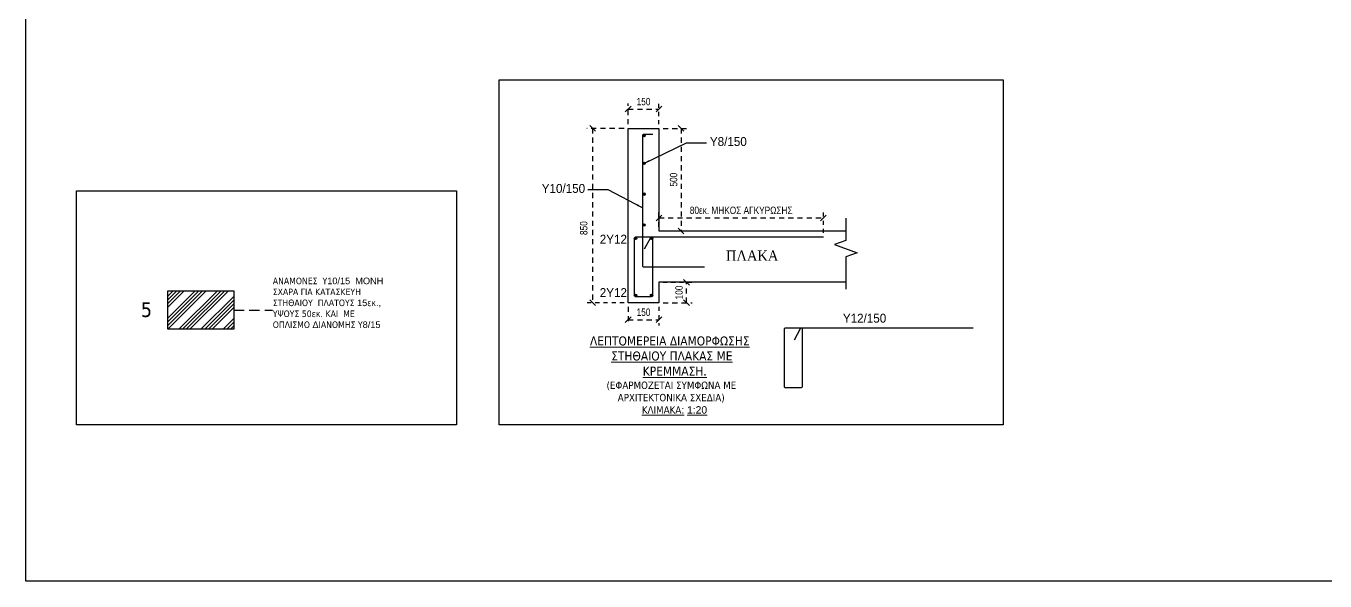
# Model space of a CAD drawing. Header units: millimetres. Extents: x -2171 to 1563, y -1758 to -1505.
# Drawn here: x -166.94 to -135.3, y -1630.29 to -1616.77 of the extents above; entities that cross this region are included whole.
import ezdxf

# ---------------------------------------------------------------- set-up
doc = ezdxf.new("R2010")
doc.units = ezdxf.units.MM
doc.header["$PDMODE"] = 32
for name, pattern in [('DASHDOT', [25.4, 12.7, -6.35, 0, -6.35]), ('DASHED2', [0.375, 0.25, -0.125]), ('HIDDEN', [0.375, 0.25, -0.125]), ('HIDDEN2', [0.1875, 0.125, -0.0625])]:
    doc.linetypes.add(name, pattern=pattern)
doc.layers.get('Defpoints').update_dxf_attribs({"color": 6})
for name, color, linetype in [('-S-AKSONES', 50, 'DASHDOT'), ('-S_TEXT', 3, 'Continuous'), ('Col_Det_0', 7, 'Continuous'), ('Col_Det_1', 7, 'Continuous'), ('Col_Det_Fill_1', 7, 'Continuous'), ('Geo_Lines_3', 7, 'Continuous'), ('Rods_Slab_0', 7, 'Continuous'), ('SECTION', 94, 'Continuous'), ('Text_Col_-1', 7, 'Continuous')]:
    doc.layers.add(name, color=color, linetype=linetype)
doc.layers.add('A-ANNO-DIMS', color=1, linetype='Continuous', lineweight=9)
doc.styles.add('1-100', font='arial.ttf', dxfattribs={"width": 0.8})
doc.styles.add('S1Arl22_b_934_161', font='arial.ttf', dxfattribs={"width": 0.933629, "height": 0.002175})
doc.styles.add('S1TmsNwRmn11_b_934_161', font='times.ttf', dxfattribs={"width": 0.933629, "height": 0.001087})
doc.styles.get("Standard").update_dxf_attribs({"font": 'tahoma.ttf'})
doc.dimstyles.new('Copy of 1-100', dxfattribs={"dimtxt": 0.18, "dimasz": 0.14, "dimexe": 0.14, "dimexo": 0.1, "dimgap": 0.09, "dimtad": 1, "dimdec": 0, "dimlfac": 100, "dimrnd": 5, "dimzin": 5, "dimdsep": 46, "dimtxsty": '1-100', "dimblk": 'OBLIQUE', "dimcen": 0.09, "dimclrd": 1, "dimclre": 1, "dimclrt": 2, "dimadec": 0, "dimazin": 0, "dimtfac": 1, "dimtdec": 0, "dimtix": 1, "dimtmove": 2, "dimatfit": 3, "dimfxl": 5, "dimfxlon": 1, "dimtolj": 1, "dimtzin": 5, "dimarcsym": 0})
doc.dimstyles.new('dim 1-20', dxfattribs={"dimtxt": 0.18, "dimasz": 0.14, "dimexe": 0.14, "dimexo": 0.1, "dimgap": 0.09, "dimtad": 1, "dimdec": 0, "dimlfac": 200, "dimzin": 5, "dimdsep": 46, "dimtxsty": '1-100', "dimblk": 'OBLIQUE', "dimcen": 0.09, "dimclrd": 1, "dimclre": 1, "dimclrt": 2, "dimadec": 0, "dimazin": 0, "dimtfac": 1, "dimtdec": 0, "dimtix": 1, "dimtmove": 2, "dimatfit": 3, "dimldrblk": 'OBLIQUE', "dimfxl": 5, "dimfxlon": 1, "dimtolj": 1, "dimtzin": 5, "dimarcsym": 0})

# ---------------------------------------------------------------- blocks, each defined once
blk = doc.blocks.new('_Oblique')
at = {"color": 0, "linetype": 'ByBlock', "lineweight": -2}
blk.add_line((-0.5, -0.5), (0.5, 0.5), dxfattribs=at)
blk = doc.blocks.new('*D1548')
at = {"layer": 'A-ANNO-DIMS', "color": 1, "linetype": 'HIDDEN', "lineweight": -2, "ltscale": 0.5, "transparency": 16777216}
blk.add_line((-152.375, -1619.264), (-153.279, -1619.264), dxfattribs=at)
at = {"layer": 'A-ANNO-DIMS', "color": 1, "linetype": 'DASHED2', "lineweight": -2, "ltscale": 0.5, "transparency": 16777216}
blk.add_line((-153.139, -1619.264), (-153.139, -1623.514), dxfattribs=at)
at = {"layer": 'A-ANNO-DIMS', "color": 1, "linetype": 'HIDDEN2', "lineweight": -2, "ltscale": 0.5, "transparency": 16777216}
blk.add_line((-152.375, -1623.514), (-153.279, -1623.514), dxfattribs=at)
at = {"layer": 'Defpoints', "color": 0, "linetype": 'Continuous', "ltscale": 0.5, "transparency": 16777216}
for p in [(-152.275, -1619.264), (-153.139, -1623.514), (-152.275, -1623.514)]:
    blk.add_point(p, dxfattribs=at)
at = {"layer": 'A-ANNO-DIMS', "color": 1, "linetype": 'Continuous', "lineweight": -2, "ltscale": 0.5, "transparency": 16777216, "xscale": 0.14, "yscale": 0.14, "zscale": 0.14}
for p, rotation in [((-153.139, -1619.264), 90), ((-153.139, -1623.514), 270)]:
    blk.add_blockref('_Oblique', p, dxfattribs=dict(at, rotation=rotation))
at = {"layer": 'A-ANNO-DIMS', "color": 2, "linetype": 'Continuous', "ltscale": 0.5, "transparency": 16777216, "insert": (-153.355, -1621.695), "char_height": 0.18, "attachment_point": 5, "rotation": 90, "style": '1-100'}
blk.add_mtext('\\A1;850', dxfattribs=at)
blk = doc.blocks.new('*D1549')
at = {"layer": 'A-ANNO-DIMS', "color": 1, "linetype": 'HIDDEN', "lineweight": -2, "ltscale": 0.5, "transparency": 16777216}
blk.add_line((-152.275, -1623.614), (-152.275, -1624.067), dxfattribs=at)
at = {"layer": 'A-ANNO-DIMS', "color": 1, "linetype": 'HIDDEN2', "lineweight": -2, "ltscale": 0.5, "transparency": 16777216}
blk.add_line((-151.525, -1623.614), (-151.525, -1624.067), dxfattribs=at)
at = {"layer": 'A-ANNO-DIMS', "color": 1, "linetype": 'DASHED2', "lineweight": -2, "ltscale": 0.5, "transparency": 16777216}
blk.add_line((-152.275, -1623.927), (-151.525, -1623.927), dxfattribs=at)
at = {"layer": 'Defpoints', "color": 0, "linetype": 'Continuous', "ltscale": 0.5, "transparency": 16777216}
for p in [(-152.275, -1623.514), (-151.525, -1623.514), (-151.525, -1623.927)]:
    blk.add_point(p, dxfattribs=at)
at = {"layer": 'A-ANNO-DIMS', "color": 1, "linetype": 'Continuous', "lineweight": -2, "ltscale": 0.5, "transparency": 16777216, "xscale": 0.14, "yscale": 0.14, "zscale": 0.14, "rotation": 180}
blk.add_blockref('_Oblique', (-152.275, -1623.927), dxfattribs=at)
at = {"layer": 'A-ANNO-DIMS', "color": 1, "linetype": 'Continuous', "lineweight": -2, "ltscale": 0.5, "transparency": 16777216, "xscale": 0.14, "yscale": 0.14, "zscale": 0.14}
blk.add_blockref('_Oblique', (-151.525, -1623.927), dxfattribs=at)
at = {"layer": 'A-ANNO-DIMS', "color": 2, "linetype": 'Continuous', "ltscale": 0.5, "transparency": 16777216, "insert": (-151.9, -1623.745), "char_height": 0.18, "attachment_point": 5, "style": '1-100'}
blk.add_mtext('\\A1;150', dxfattribs=at)
blk = doc.blocks.new('*D1550')
at = {"layer": 'A-ANNO-DIMS', "color": 1, "linetype": 'HIDDEN', "lineweight": -2, "ltscale": 0.5, "transparency": 16777216}
blk.add_line((-152.275, -1619.164), (-152.275, -1618.655), dxfattribs=at)
at = {"layer": 'A-ANNO-DIMS', "color": 1, "linetype": 'DASHED2', "lineweight": -2, "ltscale": 0.5, "transparency": 16777216}
blk.add_line((-152.275, -1618.795), (-151.525, -1618.795), dxfattribs=at)
at = {"layer": 'A-ANNO-DIMS', "color": 1, "linetype": 'HIDDEN2', "lineweight": -2, "ltscale": 0.5, "transparency": 16777216}
blk.add_line((-151.525, -1619.164), (-151.525, -1618.655), dxfattribs=at)
at = {"layer": 'Defpoints', "color": 0, "linetype": 'Continuous', "ltscale": 0.5, "transparency": 16777216}
for p in [(-151.525, -1618.795), (-152.275, -1619.264), (-151.525, -1619.264)]:
    blk.add_point(p, dxfattribs=at)
at = {"layer": 'A-ANNO-DIMS', "color": 1, "linetype": 'Continuous', "lineweight": -2, "ltscale": 0.5, "transparency": 16777216, "xscale": 0.14, "yscale": 0.14, "zscale": 0.14, "rotation": 180}
blk.add_blockref('_Oblique', (-152.275, -1618.795), dxfattribs=at)
at = {"layer": 'A-ANNO-DIMS', "color": 1, "linetype": 'Continuous', "lineweight": -2, "ltscale": 0.5, "transparency": 16777216, "xscale": 0.14, "yscale": 0.14, "zscale": 0.14}
blk.add_blockref('_Oblique', (-151.525, -1618.795), dxfattribs=at)
at = {"layer": 'A-ANNO-DIMS', "color": 2, "linetype": 'Continuous', "ltscale": 0.5, "transparency": 16777216, "insert": (-151.9, -1618.613), "char_height": 0.18, "attachment_point": 5, "style": '1-100'}
blk.add_mtext('\\A1;150', dxfattribs=at)
blk = doc.blocks.new('*D1547')
at = {"layer": 'A-ANNO-DIMS', "color": 1, "linetype": 'HIDDEN', "lineweight": -2, "ltscale": 0.5, "transparency": 16777216}
blk.add_line((-151.525, -1621.664), (-151.525, -1621.307), dxfattribs=at)
at = {"layer": 'A-ANNO-DIMS', "color": 1, "linetype": 'HIDDEN2', "lineweight": -2, "ltscale": 0.5, "transparency": 16777216}
blk.add_line((-147.519, -1621.814), (-147.519, -1621.307), dxfattribs=at)
at = {"layer": 'A-ANNO-DIMS', "color": 1, "linetype": 'DASHED2', "lineweight": -2, "ltscale": 0.5, "transparency": 16777216}
blk.add_line((-151.525, -1621.447), (-147.519, -1621.447), dxfattribs=at)
at = {"layer": 'Defpoints', "color": 0, "linetype": 'Continuous', "ltscale": 0.5, "transparency": 16777216}
for p in [(-147.519, -1621.447), (-151.525, -1621.764), (-147.519, -1621.914)]:
    blk.add_point(p, dxfattribs=at)
at = {"layer": 'A-ANNO-DIMS', "color": 1, "linetype": 'Continuous', "lineweight": -2, "ltscale": 0.5, "transparency": 16777216, "xscale": 0.14, "yscale": 0.14, "zscale": 0.14, "rotation": 180}
blk.add_blockref('_Oblique', (-151.525, -1621.447), dxfattribs=at)
at = {"layer": 'A-ANNO-DIMS', "color": 1, "linetype": 'Continuous', "lineweight": -2, "ltscale": 0.5, "transparency": 16777216, "xscale": 0.14, "yscale": 0.14, "zscale": 0.14}
blk.add_blockref('_Oblique', (-147.519, -1621.447), dxfattribs=at)
at = {"layer": 'A-ANNO-DIMS', "color": 2, "linetype": 'Continuous', "ltscale": 0.5, "transparency": 16777216, "insert": (-149.522, -1621.263), "char_height": 0.18, "attachment_point": 5, "style": '1-100'}
blk.add_mtext('\\A1;80εκ. ΜΗΚΟΣ ΑΓΚΥΡΩΣΗΣ', dxfattribs=at)
blk = doc.blocks.new('*D1551')
at = {"layer": 'A-ANNO-DIMS', "color": 1, "linetype": 'HIDDEN', "lineweight": -2, "ltscale": 0.5, "transparency": 16777216}
blk.add_line((-151.425, -1619.264), (-150.845, -1619.264), dxfattribs=at)
at = {"layer": 'A-ANNO-DIMS', "color": 1, "linetype": 'DASHED2', "lineweight": -2, "ltscale": 0.5, "transparency": 16777216}
blk.add_line((-150.985, -1619.264), (-150.985, -1621.764), dxfattribs=at)
at = {"layer": 'A-ANNO-DIMS', "color": 1, "linetype": 'HIDDEN2', "lineweight": -2, "ltscale": 0.5, "transparency": 16777216}
blk.add_line((-151.425, -1621.764), (-150.845, -1621.764), dxfattribs=at)
at = {"layer": 'Defpoints', "color": 0, "linetype": 'Continuous', "ltscale": 0.5, "transparency": 16777216}
for p in [(-151.525, -1619.264), (-151.525, -1621.764), (-150.985, -1621.764)]:
    blk.add_point(p, dxfattribs=at)
at = {"layer": 'A-ANNO-DIMS', "color": 1, "linetype": 'Continuous', "lineweight": -2, "ltscale": 0.5, "transparency": 16777216, "xscale": 0.14, "yscale": 0.14, "zscale": 0.14}
for p, rotation in [((-150.985, -1619.264), 90), ((-150.985, -1621.764), 270)]:
    blk.add_blockref('_Oblique', p, dxfattribs=dict(at, rotation=rotation))
at = {"layer": 'A-ANNO-DIMS', "color": 2, "linetype": 'Continuous', "ltscale": 0.5, "transparency": 16777216, "insert": (-151.167, -1620.514), "char_height": 0.18, "attachment_point": 5, "rotation": 90, "style": '1-100'}
blk.add_mtext('\\A1;500', dxfattribs=at)
blk = doc.blocks.new('*D1552')
at = {"layer": 'A-ANNO-DIMS', "color": 1, "linetype": 'HIDDEN2', "lineweight": -2, "ltscale": 0.5, "transparency": 16777216}
blk.add_line((-151.425, -1623.014), (-150.714, -1623.014), dxfattribs=at)
at = {"layer": 'A-ANNO-DIMS', "color": 1, "linetype": 'DASHED2', "lineweight": -2, "ltscale": 0.5, "transparency": 16777216}
blk.add_line((-150.854, -1623.514), (-150.854, -1623.014), dxfattribs=at)
at = {"layer": 'A-ANNO-DIMS', "color": 1, "linetype": 'HIDDEN', "lineweight": -2, "ltscale": 0.5, "transparency": 16777216}
blk.add_line((-151.425, -1623.514), (-150.714, -1623.514), dxfattribs=at)
at = {"layer": 'Defpoints', "color": 0, "linetype": 'Continuous', "ltscale": 0.5, "transparency": 16777216}
for p in [(-151.525, -1623.014), (-150.854, -1623.014), (-151.525, -1623.514)]:
    blk.add_point(p, dxfattribs=at)
at = {"layer": 'A-ANNO-DIMS', "color": 1, "linetype": 'Continuous', "lineweight": -2, "ltscale": 0.5, "transparency": 16777216, "xscale": 0.14, "yscale": 0.14, "zscale": 0.14}
for p, rotation in [((-150.854, -1623.014), 90), ((-150.854, -1623.514), 270)]:
    blk.add_blockref('_Oblique', p, dxfattribs=dict(at, rotation=rotation))
at = {"layer": 'A-ANNO-DIMS', "color": 2, "linetype": 'Continuous', "ltscale": 0.5, "transparency": 16777216, "insert": (-151.035, -1623.264), "char_height": 0.18, "attachment_point": 5, "rotation": 90, "style": '1-100'}
blk.add_mtext('\\A1;100', dxfattribs=at)

msp = doc.modelspace()

# ---------------------------------------------------------------- hatches: boundary and pattern name
at = {"layer": 'Geo_Lines_3', "linetype": 'Continuous', "ltscale": 0.5, "transparency": 33554572}
h = msp.add_hatch(dxfattribs=at)
h.set_pattern_fill('ANSI34', color=9, scale=0.02)
h.set_pattern_definition([(45, (1816.25584, 403.26634), (-0.269407684, 0.269407684), []), (45, (1816.34564, 403.26634), (-0.269407684, 0.269407684), []), (45, (1816.43545, 403.26634), (-0.269407684, 0.269407684), []), (45, (1816.52525, 403.26634), (-0.269407684, 0.269407684), [])])
h.paths.add_polyline_path([(-161.8755, -1624.1605), (-161.8755, -1623.2233), (-163.4871, -1623.2233), (-163.4871, -1624.1605)])

# ---------------------------------------------------------------- linework, layer by layer
at = {"layer": '-S-AKSONES', "linetype": 'HIDDEN'}
msp.add_line((-161.8755, -1623.6919), (-160.9363, -1623.6919), dxfattribs=at)
at = {"layer": '-S_TEXT', "ltscale": 5}
for points in [[(-166.9394, -1590.2497), (-108.7919, -1590.2497), (-108.7919, -1630.2944), (-166.9394, -1630.2944)], [(-165.7124, -1620.7877), (-156.4509, -1620.7877), (-156.4509, -1626.4874), (-165.7124, -1626.4874)]]:
    msp.add_lwpolyline(points, close=True, dxfattribs=at)
at = {"layer": '-S_TEXT', "color": 3, "linetype": 'Continuous', "ltscale": 0.5}
msp.add_lwpolyline([(-155.4129, -1618.0825), (-143.1458, -1618.0825), (-143.1458, -1626.4905), (-155.4129, -1626.4905)], close=True, dxfattribs=at)
at = {"layer": '-S_TEXT', "color": 94}
msp.add_lwpolyline([(-163.4871, -1623.2233), (-161.8755, -1623.2233), (-161.8755, -1624.1605), (-163.4871, -1624.1605)], close=True, dxfattribs=at)
at = {"layer": 'Col_Det_1', "ltscale": 0.5}
for centre in [(-151.8893, -1619.444), (-151.8893, -1620.1172), (-151.8893, -1620.8672), (-151.8893, -1621.6172), (-152.0947, -1621.944), (-151.7047, -1621.9433), (-152.0947, -1623.334), (-151.7047, -1623.334)]:
    msp.add_circle(centre, 0.03, dxfattribs=at)
at = {"layer": 'Col_Det_Fill_1', "ltscale": 0.5}
msp.add_lwpolyline([(-151.6747, -1619.414), (-151.8988, -1619.414, 0.4142136), (-151.9288, -1619.444), (-151.9288, -1622.6102, 0.4142136), (-151.8988, -1622.6402), (-150.4134, -1622.6402)], format="xyb", dxfattribs=at)
at = {"layer": 'Col_Det_Fill_1', "color": 12, "const_width": 0.03}
for points in [[(-151.9043, -1619.444, 1), (-151.8743, -1619.444, 1)], [(-151.9043, -1620.1172, 1), (-151.8743, -1620.1172, 1)], [(-151.9043, -1620.8672, 1), (-151.8743, -1620.8672, 1)], [(-151.9043, -1621.6172, 1), (-151.8743, -1621.6172, 1)], [(-152.1097, -1621.944, 1), (-152.0797, -1621.944, 1)], [(-151.7197, -1621.9433, 1), (-151.6897, -1621.9433, 1)], [(-152.1097, -1623.334, 1), (-152.0797, -1623.334, 1)], [(-151.7197, -1623.334, 1), (-151.6897, -1623.334, 1)]]:
    msp.add_lwpolyline(points, format="xyb", close=True, dxfattribs=at)
at = {"layer": 'Rods_Slab_0', "ltscale": 0.5}
for points in [[(-147.519, -1621.914), (-152.0947, -1621.914, 0.4142136), (-152.1247, -1621.944), (-152.1247, -1623.334, 0.4142136), (-152.0947, -1623.364), (-151.7047, -1623.364, 0.4142135), (-151.6747, -1623.334), (-151.6747, -1621.9433, 0.7764902), (-151.7311, -1621.9289), (-151.8841, -1622.2087)], [(-143.8697, -1624.1326), (-148.4454, -1624.1326, 0.4142136), (-148.4754, -1624.1626), (-148.4754, -1625.5526, 0.4142136), (-148.4454, -1625.5826), (-148.0554, -1625.5826, 0.4142135), (-148.0254, -1625.5526), (-148.0254, -1624.1619, 0.7764902), (-148.0818, -1624.1475), (-148.2348, -1624.4273)]]:
    msp.add_lwpolyline(points, format="xyb", dxfattribs=at)
at = {"layer": 'SECTION', "color": 94, "linetype": 'Continuous', "ltscale": 0.5}
msp.add_lwpolyline([(-146.9762, -1623.014), (-151.5247, -1623.014), (-151.5247, -1623.514), (-152.2747, -1623.514), (-152.2747, -1619.264), (-151.5247, -1619.264), (-151.5247, -1621.764), (-146.9762, -1621.764)], dxfattribs=at)
at = {"layer": 'SECTION', "linetype": 'Continuous', "ltscale": 0.5}
msp.add_lwpolyline([(-146.9762, -1621.4563), (-146.9762, -1621.9936), (-147.2509, -1622.0936), (-146.7014, -1622.2936), (-146.9762, -1622.3936), (-146.9762, -1623.1809)], dxfattribs=at)

# ---------------------------------------------------------------- texts
at = {"layer": '-S_TEXT', "attachment_point": 1}
for s, width, insert, char_height in [('\\A1;ΑΝΑΜΟΝΕΣ  Υ{\\fArial|b0|i0|c186|p34;10/15  \\fArial|b0|i0|c161|p34;ΜΟΝΗ} ΣΧΑΡΑ ΓΙΑ ΚΑΤΑΣΚΕΥΗ{\\fArial|b0|i0|c186|p34; }ΣΤΗΘΑΙΟΥ  ΠΛΑΤΟΥΣ {\\fArial|b0|i0|c161|p34;1\\fArial|b0|i0|c186|p34;5}εκ{\\fArial|b0|i0|c186|p34;., }ΥΨΟΥΣ 50εκ{\\fArial|b0|i0|c186|p34;. }ΚΑΙ {\\fArial|b0|i0|c186|p34; }ΜΕ ΟΠΛΙΣΜΟ {\\fArial|b0|i0|c186|p34;Δ}ΙΑΝΟΜΗΣ Υ{\\fArial|b0|i0|c186|p34;8/15}', 2.695595, (-160.9289, -1622.902), 0.16), ('\\A1;5', 4.518418, (-164.1405, -1623.5004), 0.36)]:
    msp.add_mtext_dynamic_manual_height_columns(s, width=width, gutter_width=0.8, heights=[0], dxfattribs=dict(at, insert=insert, char_height=char_height))
at = {"layer": 'A-ANNO-DIMS', "color": 7, "linetype": 'Continuous', "insert": (-153.3771, -1624.3338), "char_height": 0.2, "width": 4.491897, "attachment_point": 1}
msp.add_mtext('\\pi0.17287;{\\H1.1x;\\LΛΕΠΤΟΜΕΡΕΙΑ ΔΙΑΜΟΡΦΩΣΗΣ \\P\\pi0.68962;ΣΤΗΘΑΙΟΥ ΠΛΑΚΑΣ ΜΕ \\P\\pi1.458;ΚΡΕΜΜΑΣΗ.\\P\\pi0.57609;\\H0.81818x;\\l(ΕΦΑΡΜΟΖΕΤΑΙ ΣΥΜΦΩΝΑ ΜΕ \\P\\pi0.8485;ΑΡΧΙΤΕΚΤΟΝΙΚΑ ΣΧΕΔΙΑ) \\P\\pi1.4365;\\LΚΛΙΜΑΚΑ\\fArial|b0|i0|c186|p34;: 1:20}', dxfattribs=at)
at = {"layer": 'Col_Det_0', "color": 7, "style": 'S1Arl22_b_934_161', "width": 0.933629}
for s, p in [('Y8/150', (-150.2842, -1619.6945)), ('Y10/150', (-154.3793, -1620.8367)), ('2Y12', (-152.9661, -1622.0734)), ('2Y12', (-152.9661, -1623.3752)), ('Y12/150', (-147.0461, -1623.9985))]:
    msp.add_text(s, height=0.2175, dxfattribs=at).set_placement(p)
at = {"layer": 'Text_Col_-1', "color": 200, "style": 'S1TmsNwRmn11_b_934_161', "width": 0.933629}
msp.add_text('ΠΛΑΚΑ', height=0.25, dxfattribs=at).set_placement((-149.8917, -1622.4904))

# ---------------------------------------------------------------- dimensions: what is measured, and where the dimension line sits
at = {"layer": 'A-ANNO-DIMS', "color": 94, "linetype": 'Continuous', "ltscale": 0.5}
for base, p1, p2, picture, middle in [((-151.5247, -1618.7951), (-152.2747, -1619.264), (-151.5247, -1619.264), '*D1550', (-151.8997, -1618.6132)), ((-151.5247, -1623.9271), (-152.2747, -1623.514), (-151.5247, -1623.514), '*D1549', (-151.8997, -1623.7452))]:
    dim = msp.add_linear_dim(base=base, p1=p1, p2=p2, dimstyle='dim 1-20', dxfattribs=at)
    dim.commit()
    dim.dimension.update_dxf_attribs({"geometry": picture, "text_midpoint": middle})
dim = msp.add_linear_dim(base=(-153.1389, -1623.514), p1=(-152.2747, -1619.264), p2=(-152.2747, -1623.514), angle=90, dimstyle='dim 1-20', dxfattribs=at)
dim.commit()
dim.dimension.update_dxf_attribs({"geometry": '*D1548', "text_midpoint": (-153.3552, -1621.6946), "dimtype": 128})
for base, p1, p2, picture, middle in [((-150.9853, -1621.764), (-151.5247, -1619.264), (-151.5247, -1621.764), '*D1551', (-151.1672, -1620.514)), ((-150.8536, -1623.014), (-151.5247, -1623.514), (-151.5247, -1623.014), '*D1552', (-151.0355, -1623.264))]:
    dim = msp.add_linear_dim(base=base, p1=p1, p2=p2, angle=90, dimstyle='dim 1-20', dxfattribs=at)
    dim.commit()
    dim.dimension.update_dxf_attribs({"geometry": picture, "text_midpoint": middle})
dim = msp.add_linear_dim(base=(-147.519, -1621.4465), p1=(-151.5247, -1621.764), p2=(-147.519, -1621.914), text='80εκ. ΜΗΚΟΣ ΑΓΚΥΡΩΣΗΣ', dimstyle='dim 1-20', dxfattribs=at)
dim.commit()
dim.dimension.update_dxf_attribs({"geometry": '*D1547', "text_midpoint": (-149.5219, -1621.2634)})

# ---------------------------------------------------------------- leaders
at = {"layer": 'Col_Det_Fill_1', "ltscale": 0.5}
for points in [[(-151.8893, -1620.1172), (-150.8555, -1619.6167), (-150.3626, -1619.6167)], [(-151.9288, -1621.1979), (-152.7639, -1620.7589), (-153.2569, -1620.7589)]]:
    msp.add_leader(points, dimstyle='Copy of 1-100', override={"dimgap": 0.09, "dimtad": 0}, dxfattribs=at)

doc.saveas('drawing.dxf')
